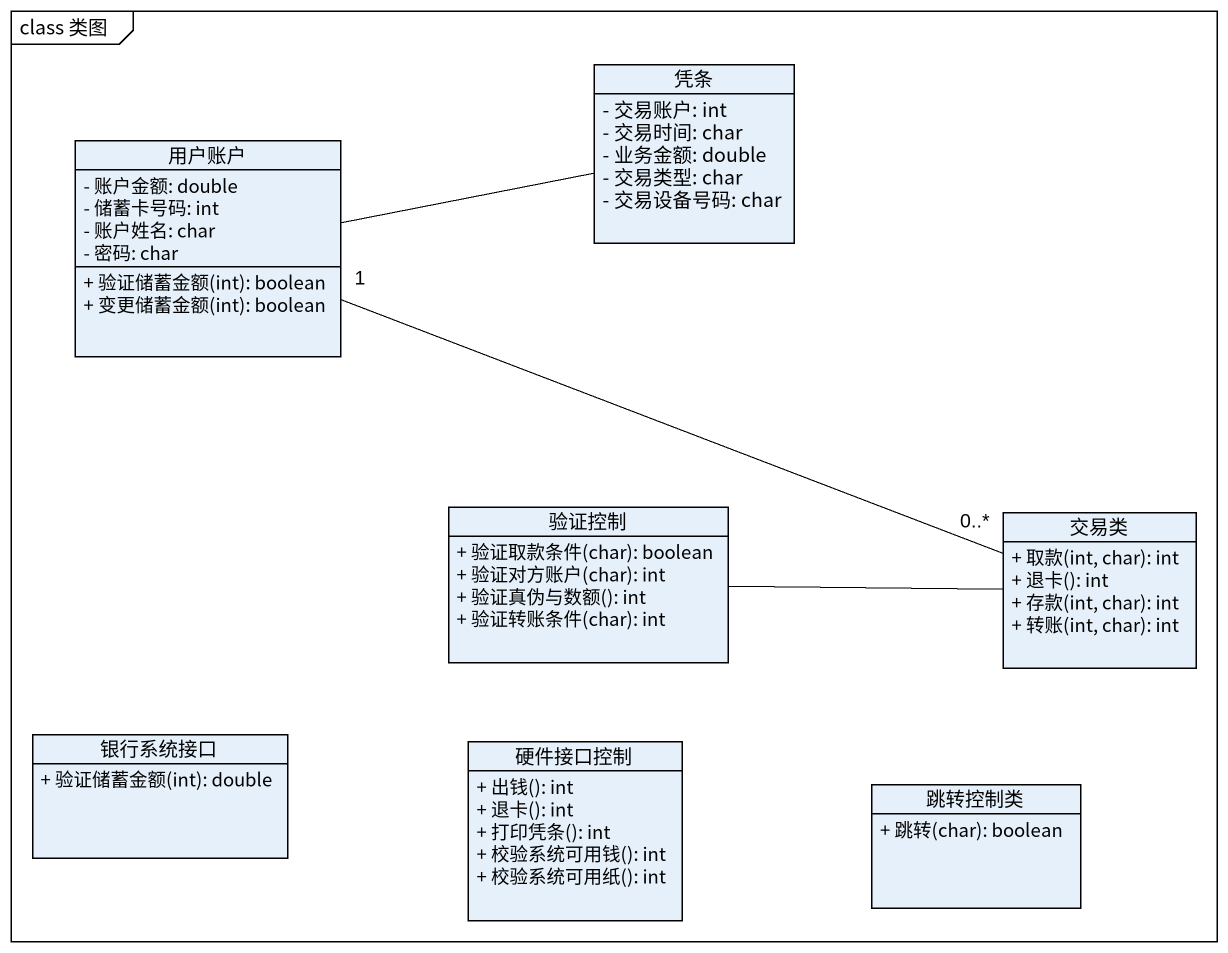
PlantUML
@startuml
mainframe class 类图
hide circle
hide empty members
skinparam classAttributeIconSize 0
class 凭条 {
  - 交易账户: int
  - 交易时间: char
  - 业务金额: double
  - 交易类型: char
  - 交易设备号码: char
}
class 用户账户 {
  - 账户金额: double
  - 储蓄卡号码: int
  - 账户姓名: char
  - 密码: char
  + 验证储蓄金额(int): boolean
  + 变更储蓄金额(int): boolean
}
class 验证控制 {
  + 验证取款条件(char): boolean
  + 验证对方账户(char): int
  + 验证真伪与数额(): int
  + 验证转账条件(char): int
}
class 交易类 {
  + 取款(int, char): int
  + 退卡(): int
  + 存款(int, char): int
  + 转账(int, char): int
}
class 银行系统接口 {
  + 验证储蓄金额(int): double
}
class 硬件接口控制 {
  + 出钱(): int
  + 退卡(): int
  + 打印凭条(): int
  + 校验系统可用钱(): int
  + 校验系统可用纸(): int
}
class 跳转控制类 {
  + 跳转(char): boolean
}
用户账户 -right- 凭条
用户账户 "1" -right- "0..*" 交易类
交易类 -left- 验证控制
@enduml
